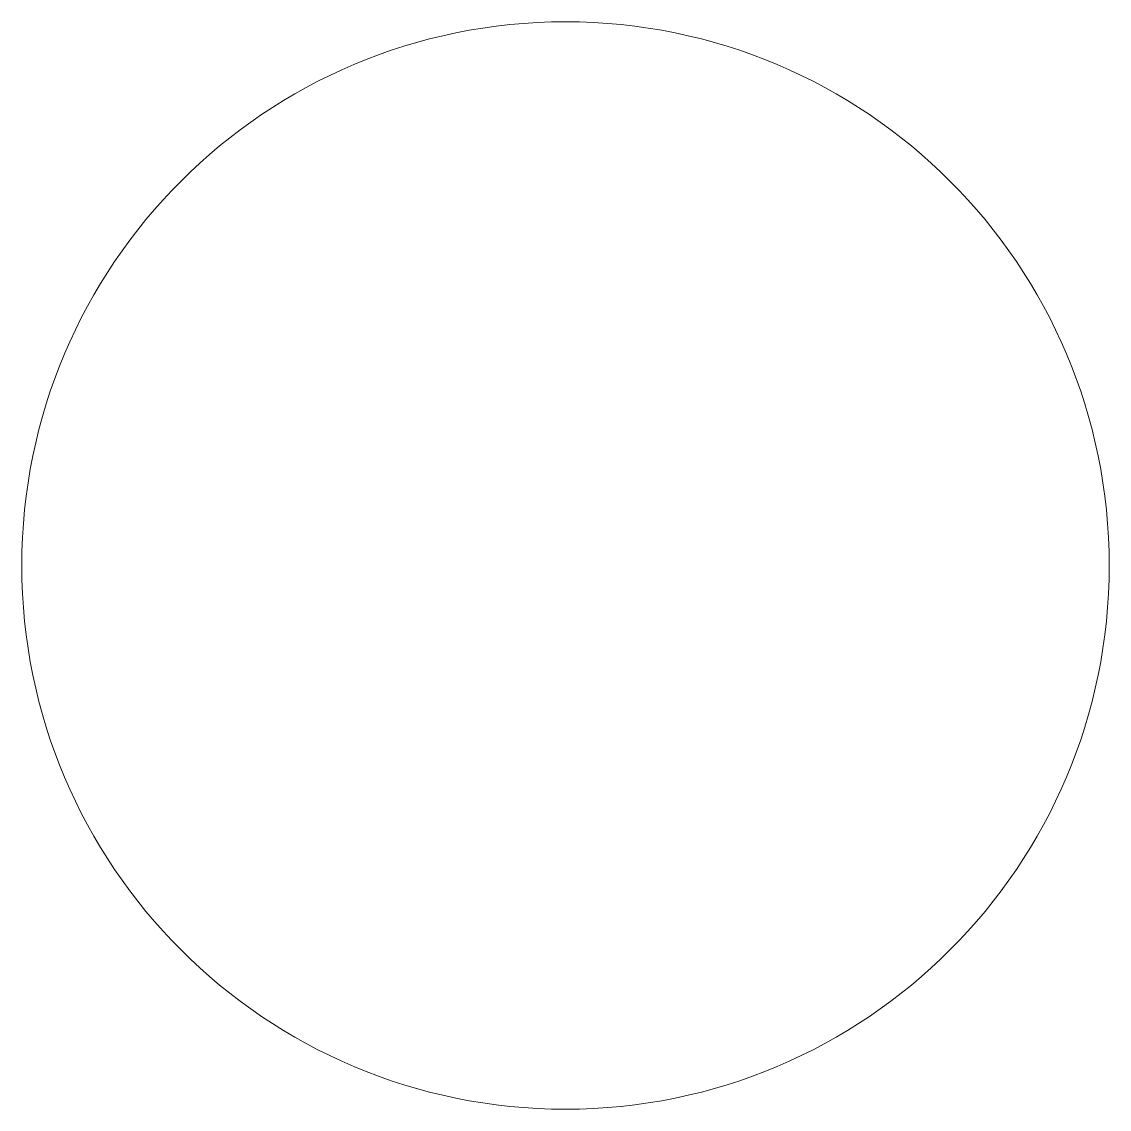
# Model space of a CAD drawing. Header units: millimetres. Extents: x -25 to 25, y -25 to 25.
import ezdxf

# ---------------------------------------------------------------- set-up
doc = ezdxf.new("R2010")
doc.units = ezdxf.units.MM
doc.layers.add('3. Cut (Vector)', color=1, linetype='Continuous', lineweight=5, true_color=0xff0000)

# ---------------------------------------------------------------- blocks, each defined once
blk = doc.blocks.new('circle-block')
at = {"layer": '3. Cut (Vector)'}
blk.add_circle((0, 0), 25, dxfattribs=at)

msp = doc.modelspace()

# ---------------------------------------------------------------- block references
at = {"layer": '3. Cut (Vector)'}
msp.add_blockref('circle-block', (0, 0), dxfattribs=at)

doc.saveas('drawing.dxf')
